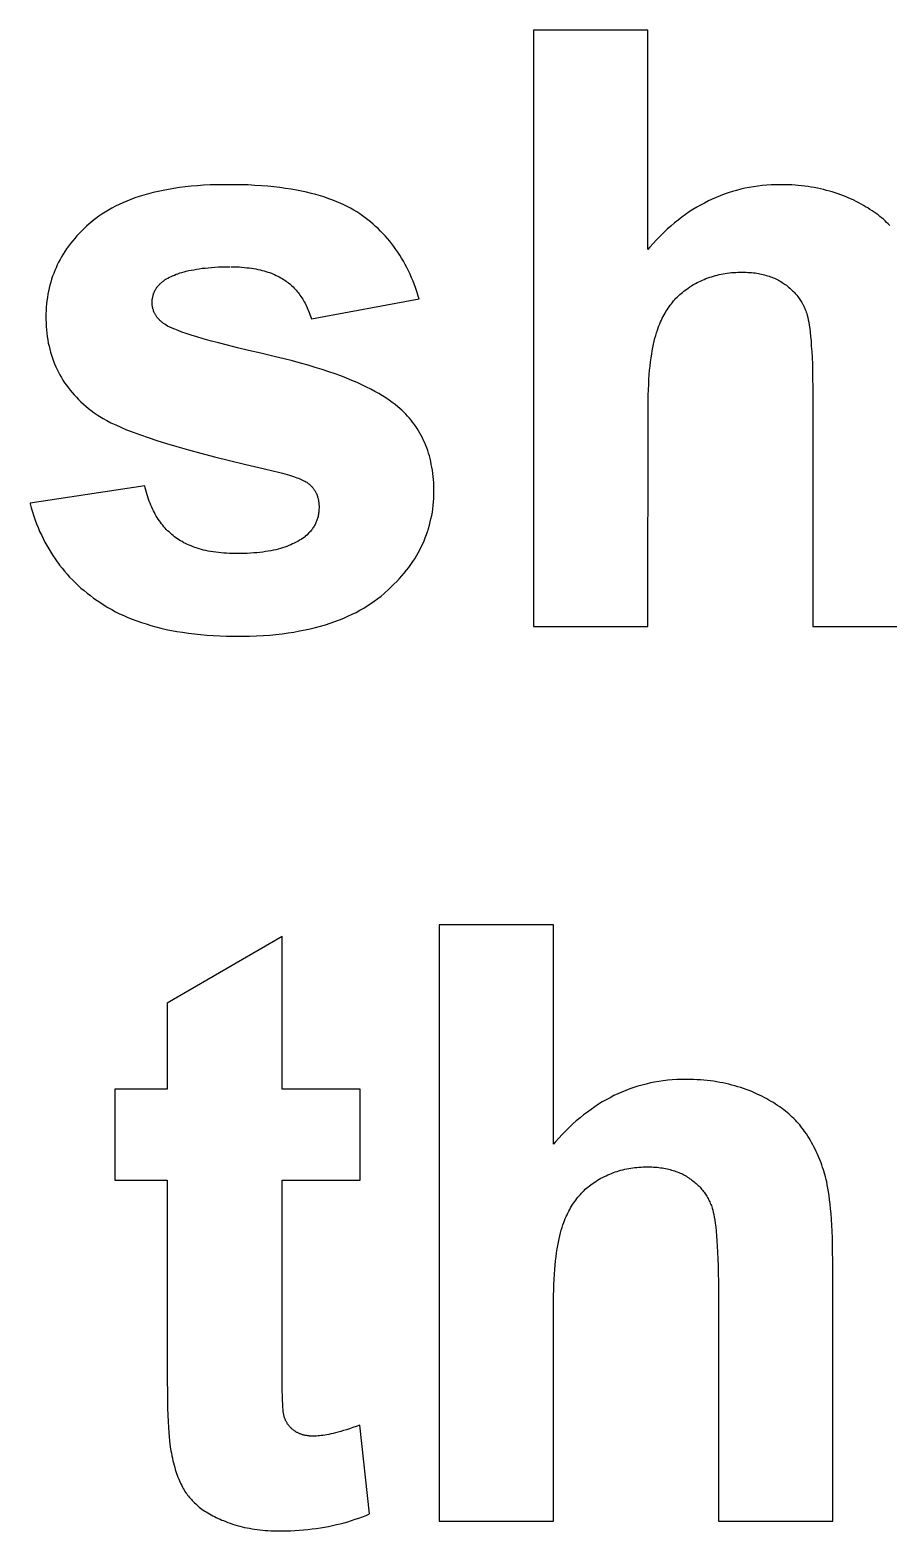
# Model space of a CAD drawing. Header units: millimetres. Extents: x 0 to 841, y 0 to 594.
# Drawn here: x 176.27 to 182.02, y 324.76 to 334.83 of the extents above; entities that cross this region are included whole.
import ezdxf

# ---------------------------------------------------------------- set-up
doc = ezdxf.new("R2010")
doc.units = ezdxf.units.MM
doc.header["$LTSCALE"] = 46.255
doc.layers.add('5_CURVES', color=7, linetype='CONTINUOUS')

msp = doc.modelspace()

# ---------------------------------------------------------------- linework, layer by layer
at = {"layer": '5_CURVES', "color": 7, "linetype": 'CONTINUOUS'}
for p, q in [((179.642, 334.83), (179.642, 330.83)), ((180.408, 334.83), (179.642, 334.83)), ((180.408, 333.359), (180.408, 334.83)), ((178.152, 332.893), (178.875, 333.027)), ((181.514, 332.379), (181.514, 330.83)), ((177.036, 331.774), (176.267, 331.657)), ((179.642, 330.83), (180.408, 330.83)), ((181.514, 330.83), (182.28, 330.83)), ((177.956, 328.751), (177.186, 328.304)), ((177.956, 327.728), (177.956, 328.751)), ((179.009, 328.83), (179.009, 324.83)), ((179.775, 328.83), (179.009, 328.83)), ((179.775, 327.359), (179.775, 328.83)), ((177.186, 328.304), (177.186, 327.728)), ((176.834, 327.728), (176.834, 327.117)), ((177.186, 327.728), (176.834, 327.728)), ((178.479, 327.728), (177.956, 327.728)), ((178.479, 327.117), (178.479, 327.728)), ((176.834, 327.117), (177.186, 327.117)), ((177.186, 327.117), (177.186, 325.767)), ((177.956, 325.949), (177.956, 327.117)), ((177.956, 327.117), (178.479, 327.117)), ((181.647, 324.83), (181.647, 326.58)), ((180.881, 326.379), (180.881, 324.83)), ((177.956, 325.818), (177.956, 325.949)), ((177.957, 325.749), (177.956, 325.818)), ((178.542, 324.879), (178.477, 325.474)), ((179.009, 324.83), (179.775, 324.83)), ((180.881, 324.83), (181.647, 324.83))]:
    msp.add_line(p, q, dxfattribs=at)
for points in [[(177.593, 333.793), (177.565, 333.793), (177.518, 333.792), (177.474, 333.791), (177.43, 333.789), (177.388, 333.786), (177.347, 333.782), (177.307, 333.778), (177.268, 333.773), (177.231, 333.767), (177.194, 333.761), (177.159, 333.755), (177.125, 333.748), (177.092, 333.74), (177.06, 333.732), (177.029, 333.723), (176.999, 333.714), (176.97, 333.704), (176.942, 333.694), (176.915, 333.683), (176.888, 333.672), (176.863, 333.66), (176.839, 333.648), (176.815, 333.636), (176.792, 333.623), (176.77, 333.609), (176.748, 333.596), (176.728, 333.582), (176.708, 333.567), (176.689, 333.552), (176.671, 333.537)], [(178.476, 333.598), (178.456, 333.611), (178.436, 333.623), (178.415, 333.635), (178.393, 333.647), (178.37, 333.658), (178.346, 333.669), (178.322, 333.679), (178.296, 333.69), (178.269, 333.699), (178.242, 333.709), (178.213, 333.718), (178.183, 333.726), (178.152, 333.734), (178.12, 333.742), (178.087, 333.749), (178.052, 333.756), (178.016, 333.762), (177.979, 333.768), (177.941, 333.773), (177.901, 333.778), (177.86, 333.782), (177.818, 333.785), (177.774, 333.788), (177.728, 333.791), (177.681, 333.792), (177.633, 333.793), (177.593, 333.793)], [(181.295, 333.793), (181.264, 333.793), (181.234, 333.792), (181.204, 333.79), (181.174, 333.787), (181.144, 333.784), (181.115, 333.779), (181.086, 333.774), (181.058, 333.769), (181.03, 333.762), (181.002, 333.755), (180.974, 333.747), (180.946, 333.738), (180.933, 333.734), (180.919, 333.729), (180.892, 333.719), (180.866, 333.708), (180.839, 333.696), (180.813, 333.684), (180.787, 333.67), (180.761, 333.656), (180.735, 333.642), (180.71, 333.626), (180.685, 333.61), (180.66, 333.592), (180.635, 333.574), (180.61, 333.556), (180.586, 333.536), (180.561, 333.515), (180.537, 333.494), (180.513, 333.471), (180.49, 333.448), (180.466, 333.424), (180.443, 333.398), (180.419, 333.372), (180.408, 333.359)], [(181.773, 333.695), (181.755, 333.703), (181.737, 333.711), (181.719, 333.718), (181.7, 333.725), (181.682, 333.732), (181.663, 333.738), (181.643, 333.744), (181.624, 333.75), (181.604, 333.755), (181.584, 333.76), (181.564, 333.765), (181.544, 333.769), (181.523, 333.773), (181.502, 333.777), (181.481, 333.78), (181.46, 333.783), (181.438, 333.786), (181.416, 333.788), (181.394, 333.79), (181.372, 333.791), (181.349, 333.792), (181.326, 333.793), (181.303, 333.793), (181.295, 333.793)], [(182.029, 333.52), (182.019, 333.53), (182.008, 333.54), (181.997, 333.55), (181.986, 333.561), (181.974, 333.57), (181.962, 333.58), (181.95, 333.59), (181.937, 333.6), (181.924, 333.609), (181.91, 333.618), (181.896, 333.627), (181.882, 333.637), (181.867, 333.645), (181.852, 333.654), (181.837, 333.663), (181.821, 333.671), (181.804, 333.68), (181.788, 333.688), (181.773, 333.695)], [(178.875, 333.027), (178.869, 333.045), (178.861, 333.071), (178.852, 333.096), (178.843, 333.121), (178.834, 333.145), (178.824, 333.169), (178.814, 333.192), (178.803, 333.215), (178.792, 333.237), (178.781, 333.258), (178.769, 333.279), (178.757, 333.3), (178.745, 333.32), (178.732, 333.34), (178.719, 333.359), (178.705, 333.378), (178.691, 333.396), (178.677, 333.414), (178.662, 333.432), (178.647, 333.449), (178.632, 333.466), (178.616, 333.482), (178.6, 333.498), (178.583, 333.513), (178.566, 333.528), (178.549, 333.543), (178.531, 333.557), (178.513, 333.571), (178.495, 333.585), (178.476, 333.598)], [(176.671, 333.537), (176.664, 333.531), (176.646, 333.515), (176.629, 333.499), (176.612, 333.482), (176.596, 333.466), (176.58, 333.449), (176.566, 333.432), (176.551, 333.415), (176.538, 333.398), (176.525, 333.381), (176.512, 333.363), (176.5, 333.345), (176.489, 333.328), (176.478, 333.31), (176.468, 333.292), (176.458, 333.273), (176.449, 333.255), (176.441, 333.236), (176.433, 333.217), (176.425, 333.198), (176.418, 333.179), (176.411, 333.159), (176.405, 333.139), (176.4, 333.119), (176.395, 333.099), (176.39, 333.079), (176.386, 333.058), (176.383, 333.037), (176.38, 333.015), (176.377, 332.994), (176.375, 332.972), (176.374, 332.949), (176.373, 332.927), (176.373, 332.904)], [(177.173, 333.156), (177.182, 333.162), (177.191, 333.167), (177.201, 333.172), (177.212, 333.177), (177.222, 333.182), (177.234, 333.187), (177.246, 333.192), (177.258, 333.196), (177.271, 333.201), (177.285, 333.205), (177.299, 333.209), (177.314, 333.213), (177.33, 333.217), (177.347, 333.22), (177.364, 333.223), (177.382, 333.226), (177.4, 333.229), (177.42, 333.232), (177.44, 333.234), (177.461, 333.236), (177.483, 333.238), (177.505, 333.239), (177.529, 333.241), (177.553, 333.241), (177.578, 333.242), (177.604, 333.242), (177.606, 333.242)], [(177.612, 333.242), (177.631, 333.242), (177.65, 333.241), (177.668, 333.241), (177.685, 333.239), (177.702, 333.238), (177.719, 333.236), (177.735, 333.235), (177.75, 333.232), (177.765, 333.23), (177.78, 333.228), (177.794, 333.225), (177.808, 333.222), (177.822, 333.218), (177.835, 333.215), (177.848, 333.211), (177.86, 333.207), (177.872, 333.203), (177.884, 333.199), (177.895, 333.195), (177.906, 333.19), (177.917, 333.185), (177.927, 333.18), (177.937, 333.175), (177.947, 333.169), (177.957, 333.164), (177.966, 333.158), (177.975, 333.152)], [(180.698, 333.113), (180.703, 333.117), (180.714, 333.123), (180.726, 333.13), (180.737, 333.136), (180.749, 333.142), (180.761, 333.147), (180.773, 333.153), (180.785, 333.158), (180.797, 333.163), (180.81, 333.168), (180.822, 333.172), (180.835, 333.176), (180.847, 333.18), (180.86, 333.184), (180.873, 333.187), (180.886, 333.19), (180.899, 333.193), (180.913, 333.195), (180.926, 333.198), (180.94, 333.2), (180.954, 333.202), (180.967, 333.203), (180.981, 333.204), (180.996, 333.205), (181.01, 333.206), (181.024, 333.207), (181.039, 333.207)], [(181.039, 333.207), (181.042, 333.207), (181.055, 333.206), (181.067, 333.206), (181.079, 333.205), (181.091, 333.205), (181.103, 333.204), (181.115, 333.202), (181.126, 333.201), (181.137, 333.199), (181.148, 333.197), (181.159, 333.195), (181.17, 333.193), (181.18, 333.191), (181.19, 333.188), (181.2, 333.185), (181.21, 333.182), (181.22, 333.179), (181.229, 333.176), (181.238, 333.172), (181.247, 333.169), (181.256, 333.165), (181.265, 333.161), (181.274, 333.157), (181.282, 333.152), (181.29, 333.148), (181.299, 333.143), (181.307, 333.138), (181.314, 333.133)], [(177.085, 333.002), (177.085, 333.002), (177.085, 333.008), (177.085, 333.013), (177.086, 333.019), (177.086, 333.024), (177.087, 333.029), (177.088, 333.034), (177.089, 333.039), (177.09, 333.044), (177.091, 333.048), (177.092, 333.053), (177.093, 333.058), (177.095, 333.062), (177.097, 333.067), (177.098, 333.071), (177.1, 333.076), (177.102, 333.08), (177.104, 333.084), (177.107, 333.088), (177.109, 333.092), (177.112, 333.097), (177.114, 333.101), (177.117, 333.105), (177.12, 333.109), (177.123, 333.112), (177.127, 333.116), (177.13, 333.12), (177.134, 333.124), (177.137, 333.128), (177.141, 333.131), (177.145, 333.135), (177.15, 333.139), (177.154, 333.142), (177.159, 333.146), (177.163, 333.149), (177.168, 333.153), (177.173, 333.156)], [(177.975, 333.152), (177.983, 333.146), (177.991, 333.14), (177.999, 333.134), (178.007, 333.127), (178.015, 333.121), (178.022, 333.114), (178.03, 333.107), (178.037, 333.1), (178.044, 333.092), (178.051, 333.085), (178.057, 333.077), (178.064, 333.069), (178.07, 333.061), (178.076, 333.053), (178.082, 333.044), (178.088, 333.035), (178.094, 333.026), (178.099, 333.017), (178.105, 333.008), (178.11, 332.998), (178.115, 332.988), (178.12, 332.978), (178.125, 332.967), (178.129, 332.957), (178.134, 332.946), (178.138, 332.935), (178.142, 332.923), (178.146, 332.911), (178.15, 332.899), (178.152, 332.893)], [(180.477, 332.833), (180.477, 332.834), (180.482, 332.847), (180.488, 332.86), (180.493, 332.873), (180.499, 332.885), (180.504, 332.897), (180.51, 332.909), (180.517, 332.921), (180.523, 332.932), (180.529, 332.943), (180.536, 332.954), (180.543, 332.964), (180.55, 332.974), (180.557, 332.984), (180.565, 332.994), (180.572, 333.003), (180.58, 333.013), (180.588, 333.022), (180.596, 333.031), (180.604, 333.039), (180.608, 333.043), (180.613, 333.048), (180.621, 333.056), (180.63, 333.064), (180.639, 333.071), (180.649, 333.079), (180.658, 333.086), (180.668, 333.093), (180.678, 333.1), (180.688, 333.107), (180.698, 333.113)], [(181.314, 333.133), (181.32, 333.129), (181.328, 333.123), (181.336, 333.118), (181.343, 333.112), (181.351, 333.106), (181.358, 333.1), (181.364, 333.094), (181.371, 333.088), (181.377, 333.082), (181.384, 333.076), (181.39, 333.07), (181.395, 333.064), (181.401, 333.057), (181.407, 333.051), (181.412, 333.044), (181.417, 333.037), (181.422, 333.03), (181.427, 333.023), (181.431, 333.016), (181.436, 333.009), (181.44, 333.002), (181.444, 332.994), (181.446, 332.991), (181.448, 332.987), (181.452, 332.979), (181.456, 332.971), (181.459, 332.963), (181.462, 332.955), (181.466, 332.947), (181.469, 332.939)], [(177.161, 332.862), (177.158, 332.865), (177.154, 332.868), (177.149, 332.872), (177.145, 332.876), (177.141, 332.879), (177.137, 332.883), (177.134, 332.887), (177.13, 332.89), (177.127, 332.894), (177.123, 332.898), (177.12, 332.901), (177.117, 332.905), (177.115, 332.909), (177.112, 332.913), (177.109, 332.917), (177.107, 332.921), (177.105, 332.924), (177.103, 332.928), (177.101, 332.932), (177.099, 332.936), (177.097, 332.94), (177.096, 332.943), (177.095, 332.945), (177.094, 332.949), (177.093, 332.953), (177.091, 332.957), (177.09, 332.961), (177.089, 332.966), (177.088, 332.97), (177.087, 332.974), (177.087, 332.979), (177.086, 332.983), (177.086, 332.988), (177.085, 332.993), (177.085, 332.997), (177.085, 333.002)], [(176.373, 332.904), (176.373, 332.89), (176.374, 332.866), (176.375, 332.843), (176.377, 332.82), (176.379, 332.797), (176.382, 332.775), (176.385, 332.753), (176.389, 332.731), (176.394, 332.71), (176.399, 332.69), (176.404, 332.669), (176.41, 332.649), (176.417, 332.629), (176.424, 332.61), (176.431, 332.591), (176.439, 332.572), (176.448, 332.554), (176.457, 332.535), (176.462, 332.526), (176.466, 332.517), (176.477, 332.5), (176.487, 332.482), (176.498, 332.465), (176.51, 332.448), (176.522, 332.432), (176.535, 332.415), (176.549, 332.399), (176.563, 332.383), (176.577, 332.367), (176.592, 332.352), (176.608, 332.337), (176.624, 332.322), (176.641, 332.307), (176.659, 332.292), (176.677, 332.278), (176.696, 332.264), (176.716, 332.25)], [(181.469, 332.939), (181.472, 332.929), (181.475, 332.917), (181.479, 332.903), (181.482, 332.887), (181.486, 332.87), (181.489, 332.85), (181.492, 332.828), (181.495, 332.803), (181.498, 332.775), (181.501, 332.745), (181.503, 332.711), (181.506, 332.674), (181.508, 332.634), (181.51, 332.59), (181.511, 332.543), (181.512, 332.492), (181.513, 332.437), (181.514, 332.379)], [(177.814, 332.662), (177.731, 332.681), (177.657, 332.699), (177.59, 332.716), (177.529, 332.732), (177.475, 332.746), (177.427, 332.76), (177.385, 332.772), (177.347, 332.784), (177.314, 332.795), (177.285, 332.805), (177.26, 332.814), (177.238, 332.823), (177.219, 332.831), (177.203, 332.838), (177.189, 332.845), (177.178, 332.851), (177.169, 332.857), (177.161, 332.862)], [(180.408, 330.83), (180.409, 332.302), (180.409, 332.343), (180.41, 332.381), (180.411, 332.418), (180.413, 332.452), (180.415, 332.486), (180.417, 332.518), (180.419, 332.548), (180.422, 332.577), (180.426, 332.604), (180.429, 332.631), (180.433, 332.656), (180.437, 332.679), (180.441, 332.702), (180.446, 332.724), (180.45, 332.744), (180.455, 332.764), (180.46, 332.782), (180.466, 332.8), (180.471, 332.817), (180.477, 332.833)], [(178.731, 332.304), (178.713, 332.319), (178.694, 332.333), (178.674, 332.348), (178.652, 332.363), (178.629, 332.377), (178.604, 332.392), (178.578, 332.407), (178.551, 332.422), (178.522, 332.436), (178.491, 332.451), (178.459, 332.466), (178.424, 332.48), (178.388, 332.495), (178.35, 332.51), (178.311, 332.524), (178.269, 332.539), (178.225, 332.554), (178.178, 332.568), (178.13, 332.582), (178.079, 332.597), (178.026, 332.611), (177.97, 332.625), (177.912, 332.639), (177.814, 332.662)], [(178.973, 331.736), (178.973, 331.748), (178.973, 331.771), (178.972, 331.793), (178.97, 331.815), (178.968, 331.836), (178.966, 331.857), (178.963, 331.878), (178.96, 331.898), (178.956, 331.917), (178.952, 331.937), (178.948, 331.956), (178.943, 331.974), (178.937, 331.992), (178.932, 332.01), (178.925, 332.028), (178.919, 332.045), (178.912, 332.062), (178.904, 332.078), (178.897, 332.095), (178.889, 332.111), (178.88, 332.126), (178.871, 332.142), (178.862, 332.157), (178.852, 332.172), (178.847, 332.179), (178.842, 332.186), (178.831, 332.2), (178.82, 332.214), (178.809, 332.228), (178.797, 332.241), (178.785, 332.254), (178.772, 332.267), (178.759, 332.28), (178.745, 332.292), (178.731, 332.304)], [(176.716, 332.25), (176.735, 332.238), (176.757, 332.225), (176.781, 332.211), (176.809, 332.197), (176.841, 332.182), (176.875, 332.166), (176.914, 332.15), (176.958, 332.133), (177.006, 332.116), (177.058, 332.097), (177.117, 332.078), (177.181, 332.058), (177.251, 332.037), (177.328, 332.015), (177.412, 331.992), (177.504, 331.968), (177.603, 331.943), (177.712, 331.916), (177.83, 331.889)], [(177.83, 331.889), (177.903, 331.872), (177.923, 331.868), (177.941, 331.863), (177.959, 331.858), (177.975, 331.854), (177.991, 331.849), (178.005, 331.845), (178.019, 331.841), (178.032, 331.836), (178.044, 331.832), (178.055, 331.828), (178.066, 331.824), (178.075, 331.82), (178.084, 331.816), (178.093, 331.812), (178.101, 331.808), (178.108, 331.804), (178.114, 331.8), (178.121, 331.797), (178.126, 331.793), (178.131, 331.789), (178.136, 331.786), (178.14, 331.782), (178.144, 331.779), (178.148, 331.776)], [(177.235, 331.432), (177.225, 331.44), (177.216, 331.448), (177.207, 331.456), (177.198, 331.464), (177.189, 331.472), (177.18, 331.481), (177.172, 331.49), (177.164, 331.499), (177.156, 331.509), (177.148, 331.519), (177.141, 331.529), (177.134, 331.539), (177.126, 331.549), (177.119, 331.56), (177.113, 331.571), (177.106, 331.583), (177.1, 331.594), (177.094, 331.606), (177.088, 331.619), (177.082, 331.631), (177.076, 331.644), (177.071, 331.658), (177.066, 331.671), (177.061, 331.685), (177.056, 331.699), (177.051, 331.714), (177.047, 331.729), (177.043, 331.745), (177.039, 331.76), (177.036, 331.774)], [(178.148, 331.776), (178.151, 331.772), (178.155, 331.769), (178.158, 331.765), (178.161, 331.761), (178.164, 331.758), (178.167, 331.754), (178.169, 331.75), (178.172, 331.746), (178.175, 331.742), (178.177, 331.738), (178.179, 331.734), (178.182, 331.729), (178.184, 331.725), (178.186, 331.721), (178.188, 331.716), (178.19, 331.712), (178.191, 331.707), (178.193, 331.703), (178.194, 331.698), (178.196, 331.693), (178.197, 331.689), (178.198, 331.684), (178.199, 331.679), (178.2, 331.674), (178.201, 331.669), (178.202, 331.663), (178.203, 331.658), (178.203, 331.653), (178.203, 331.647), (178.204, 331.642), (178.204, 331.636), (178.204, 331.632)], [(178.64, 331.052), (178.647, 331.058), (178.668, 331.077), (178.687, 331.095), (178.706, 331.113), (178.725, 331.132), (178.742, 331.151), (178.759, 331.169), (178.775, 331.188), (178.79, 331.207), (178.805, 331.226), (178.819, 331.246), (178.832, 331.265), (178.845, 331.284), (178.857, 331.304), (178.868, 331.324), (178.879, 331.344), (178.889, 331.364), (178.899, 331.384), (178.908, 331.404), (178.916, 331.425), (178.924, 331.446), (178.931, 331.467), (178.935, 331.477), (178.938, 331.488), (178.944, 331.509), (178.949, 331.531), (178.954, 331.552), (178.959, 331.574), (178.963, 331.597), (178.966, 331.619), (178.969, 331.642), (178.971, 331.665), (178.972, 331.688), (178.973, 331.712), (178.973, 331.736)], [(176.267, 331.657), (176.268, 331.653), (176.275, 331.625), (176.283, 331.598), (176.292, 331.571), (176.301, 331.544), (176.311, 331.519), (176.321, 331.493), (176.331, 331.468), (176.343, 331.444), (176.354, 331.42), (176.366, 331.396), (176.379, 331.373), (176.392, 331.35), (176.405, 331.328), (176.42, 331.306), (176.434, 331.284), (176.449, 331.263), (176.457, 331.252), (176.465, 331.242), (176.481, 331.221), (176.498, 331.201), (176.515, 331.182), (176.532, 331.162), (176.551, 331.143), (176.569, 331.125), (176.589, 331.106), (176.608, 331.088), (176.629, 331.071), (176.65, 331.053), (176.671, 331.037), (176.693, 331.02), (176.716, 331.004)], [(178.204, 331.632), (178.204, 331.625), (178.203, 331.617), (178.203, 331.61), (178.202, 331.603), (178.202, 331.596), (178.201, 331.589), (178.2, 331.582), (178.198, 331.575), (178.197, 331.568), (178.195, 331.562), (178.193, 331.555), (178.191, 331.549), (178.189, 331.543), (178.187, 331.537), (178.185, 331.531), (178.183, 331.528), (178.182, 331.525), (178.179, 331.519), (178.177, 331.513), (178.173, 331.507), (178.17, 331.502), (178.167, 331.496), (178.163, 331.491), (178.16, 331.486), (178.156, 331.48), (178.152, 331.475), (178.148, 331.47), (178.143, 331.465), (178.139, 331.46), (178.134, 331.455), (178.129, 331.45), (178.124, 331.446), (178.119, 331.441), (178.113, 331.437), (178.108, 331.432), (178.103, 331.428)], [(177.655, 331.319), (177.644, 331.319), (177.624, 331.319), (177.604, 331.32), (177.584, 331.321), (177.565, 331.322), (177.547, 331.324), (177.529, 331.326), (177.511, 331.328), (177.494, 331.33), (177.477, 331.333), (177.461, 331.336), (177.445, 331.34), (177.43, 331.343), (177.415, 331.347), (177.4, 331.351), (177.386, 331.355), (177.372, 331.36), (177.359, 331.365), (177.346, 331.37), (177.333, 331.375), (177.321, 331.381), (177.309, 331.386), (177.297, 331.392), (177.286, 331.399), (177.275, 331.405), (177.265, 331.411), (177.254, 331.418), (177.244, 331.425), (177.235, 331.432)], [(178.103, 331.428), (178.093, 331.421), (178.083, 331.414), (178.072, 331.408), (178.061, 331.401), (178.05, 331.395), (178.038, 331.389), (178.026, 331.384), (178.014, 331.378), (178.001, 331.373), (177.988, 331.367), (177.974, 331.363), (177.959, 331.358), (177.945, 331.353), (177.929, 331.349), (177.913, 331.345), (177.897, 331.341), (177.88, 331.338), (177.863, 331.335), (177.845, 331.332), (177.826, 331.329), (177.807, 331.327), (177.787, 331.324), (177.766, 331.323), (177.745, 331.321), (177.723, 331.32), (177.701, 331.319), (177.677, 331.319), (177.655, 331.319)], [(176.716, 331.004), (176.74, 330.988), (176.764, 330.973), (176.789, 330.958), (176.814, 330.943), (176.84, 330.929), (176.867, 330.916), (176.895, 330.903), (176.923, 330.891), (176.952, 330.879), (176.982, 330.868), (177.013, 330.857), (177.044, 330.847), (177.076, 330.837), (177.11, 330.828), (177.144, 330.819), (177.179, 330.811), (177.215, 330.804), (177.251, 330.797), (177.289, 330.791), (177.328, 330.785), (177.368, 330.78), (177.409, 330.776), (177.451, 330.772), (177.494, 330.769), (177.538, 330.767), (177.583, 330.766), (177.63, 330.765), (177.655, 330.765)], [(177.655, 330.765), (177.691, 330.765), (177.738, 330.766), (177.784, 330.768), (177.829, 330.77), (177.873, 330.773), (177.915, 330.777), (177.956, 330.782), (177.996, 330.787), (178.035, 330.793), (178.073, 330.8), (178.11, 330.807), (178.145, 330.815), (178.18, 330.824), (178.214, 330.833), (178.247, 330.842), (178.279, 330.853), (178.309, 330.863), (178.34, 330.875), (178.369, 330.887), (178.397, 330.899), (178.425, 330.912), (178.452, 330.925), (178.478, 330.939), (178.503, 330.954), (178.527, 330.969), (178.551, 330.984), (178.574, 331), (178.597, 331.017), (178.619, 331.034), (178.64, 331.052)], [(180.662, 327.793), (180.631, 327.793), (180.601, 327.792), (180.571, 327.79), (180.541, 327.787), (180.511, 327.784), (180.482, 327.779), (180.453, 327.774), (180.425, 327.769), (180.397, 327.762), (180.369, 327.755), (180.341, 327.747), (180.313, 327.738), (180.3, 327.734), (180.286, 327.729), (180.259, 327.719), (180.233, 327.708), (180.206, 327.696), (180.18, 327.684), (180.154, 327.67), (180.128, 327.656), (180.102, 327.642), (180.077, 327.626), (180.052, 327.61), (180.027, 327.592), (180.002, 327.574), (179.977, 327.556), (179.953, 327.536), (179.928, 327.515), (179.904, 327.494), (179.88, 327.471), (179.857, 327.448), (179.833, 327.424), (179.81, 327.398), (179.786, 327.372), (179.775, 327.359)], [(181.14, 327.695), (181.122, 327.703), (181.104, 327.711), (181.086, 327.718), (181.067, 327.725), (181.049, 327.732), (181.03, 327.738), (181.01, 327.744), (180.991, 327.75), (180.971, 327.755), (180.951, 327.76), (180.931, 327.765), (180.911, 327.769), (180.89, 327.773), (180.869, 327.777), (180.848, 327.78), (180.827, 327.783), (180.805, 327.786), (180.783, 327.788), (180.761, 327.79), (180.739, 327.791), (180.716, 327.792), (180.693, 327.793), (180.67, 327.793), (180.662, 327.793)], [(181.458, 327.444), (181.45, 327.455), (181.442, 327.466), (181.433, 327.477), (181.425, 327.488), (181.415, 327.499), (181.406, 327.509), (181.396, 327.52), (181.386, 327.53), (181.375, 327.54), (181.364, 327.55), (181.353, 327.561), (181.341, 327.57), (181.329, 327.58), (181.317, 327.59), (181.304, 327.6), (181.291, 327.609), (181.277, 327.618), (181.263, 327.627), (181.249, 327.637), (181.234, 327.645), (181.219, 327.654), (181.204, 327.663), (181.188, 327.671), (181.171, 327.68), (181.155, 327.688), (181.14, 327.695)], [(181.606, 327.106), (181.602, 327.122), (181.598, 327.139), (181.594, 327.155), (181.589, 327.171), (181.584, 327.187), (181.579, 327.203), (181.574, 327.219), (181.568, 327.234), (181.562, 327.25), (181.556, 327.265), (181.55, 327.28), (181.543, 327.295), (181.536, 327.31), (181.529, 327.325), (181.521, 327.34), (181.513, 327.355), (181.505, 327.369), (181.497, 327.384), (181.488, 327.398), (181.479, 327.413), (181.47, 327.427), (181.46, 327.441), (181.458, 327.444)], [(180.065, 327.113), (180.07, 327.117), (180.081, 327.123), (180.093, 327.13), (180.104, 327.136), (180.116, 327.142), (180.128, 327.147), (180.14, 327.153), (180.152, 327.158), (180.164, 327.163), (180.177, 327.168), (180.189, 327.172), (180.202, 327.176), (180.214, 327.18), (180.227, 327.184), (180.24, 327.187), (180.253, 327.19), (180.266, 327.193), (180.28, 327.195), (180.293, 327.198), (180.307, 327.2), (180.321, 327.202), (180.334, 327.203), (180.348, 327.204), (180.363, 327.205), (180.377, 327.206), (180.391, 327.207), (180.406, 327.207)], [(180.406, 327.207), (180.409, 327.207), (180.421, 327.206), (180.434, 327.206), (180.446, 327.205), (180.458, 327.205), (180.47, 327.204), (180.482, 327.202), (180.493, 327.201), (180.504, 327.199), (180.515, 327.197), (180.526, 327.195), (180.537, 327.193), (180.547, 327.191), (180.557, 327.188), (180.567, 327.185), (180.577, 327.182), (180.587, 327.179), (180.596, 327.176), (180.605, 327.172), (180.614, 327.169), (180.623, 327.165), (180.632, 327.161), (180.641, 327.157), (180.649, 327.152), (180.657, 327.148), (180.666, 327.143), (180.674, 327.138), (180.681, 327.133)], [(180.681, 327.133), (180.687, 327.129), (180.695, 327.123), (180.703, 327.118), (180.71, 327.112), (180.718, 327.106), (180.725, 327.1), (180.731, 327.094), (180.738, 327.088), (180.744, 327.082), (180.751, 327.076), (180.757, 327.07), (180.762, 327.064), (180.768, 327.057), (180.774, 327.051), (180.779, 327.044), (180.784, 327.037), (180.789, 327.03), (180.794, 327.023), (180.798, 327.016), (180.803, 327.009), (180.807, 327.002), (180.811, 326.994), (180.813, 326.991), (180.815, 326.987), (180.819, 326.979), (180.823, 326.971), (180.826, 326.963), (180.829, 326.955), (180.833, 326.947), (180.836, 326.939)], [(179.844, 326.833), (179.844, 326.834), (179.849, 326.847), (179.854, 326.86), (179.86, 326.873), (179.866, 326.885), (179.871, 326.897), (179.877, 326.909), (179.884, 326.921), (179.89, 326.932), (179.896, 326.943), (179.903, 326.954), (179.91, 326.964), (179.917, 326.974), (179.924, 326.984), (179.932, 326.994), (179.939, 327.003), (179.947, 327.013), (179.955, 327.022), (179.963, 327.031), (179.971, 327.039), (179.975, 327.043), (179.98, 327.048), (179.988, 327.056), (179.997, 327.064), (180.006, 327.071), (180.016, 327.079), (180.025, 327.086), (180.035, 327.093), (180.045, 327.1), (180.055, 327.107), (180.065, 327.113)], [(181.647, 326.58), (181.646, 326.634), (181.645, 326.684), (181.644, 326.731), (181.642, 326.775), (181.64, 326.816), (181.638, 326.855), (181.635, 326.891), (181.632, 326.925), (181.629, 326.957), (181.626, 326.986), (181.622, 327.014), (181.618, 327.039), (181.614, 327.063), (181.61, 327.085), (181.606, 327.106)], [(180.836, 326.939), (180.839, 326.929), (180.842, 326.917), (180.846, 326.903), (180.849, 326.887), (180.852, 326.87), (180.856, 326.85), (180.859, 326.828), (180.862, 326.803), (180.865, 326.775), (180.868, 326.745), (180.87, 326.711), (180.873, 326.674), (180.875, 326.634), (180.877, 326.59), (180.878, 326.543), (180.879, 326.492), (180.88, 326.437), (180.881, 326.379)], [(179.775, 324.83), (179.776, 326.302), (179.776, 326.343), (179.777, 326.381), (179.778, 326.417), (179.78, 326.452), (179.782, 326.486), (179.784, 326.518), (179.786, 326.548), (179.789, 326.577), (179.793, 326.604), (179.796, 326.631), (179.8, 326.656), (179.804, 326.679), (179.808, 326.702), (179.813, 326.724), (179.817, 326.744), (179.822, 326.764), (179.827, 326.782), (179.833, 326.8), (179.838, 326.817), (179.844, 326.833)], [(177.186, 325.767), (177.187, 325.702), (177.188, 325.643), (177.189, 325.589), (177.191, 325.541), (177.193, 325.498), (177.195, 325.459), (177.197, 325.426), (177.199, 325.396), (177.202, 325.37), (177.204, 325.348), (177.206, 325.329), (177.209, 325.313)], [(177.969, 325.534), (177.968, 325.539), (177.967, 325.546), (177.965, 325.554), (177.964, 325.565), (177.963, 325.578), (177.962, 325.594), (177.96, 325.615), (177.959, 325.639), (177.958, 325.669), (177.957, 325.705), (177.957, 325.749)], [(178.037, 325.438), (178.033, 325.44), (178.03, 325.443), (178.027, 325.446), (178.023, 325.448), (178.02, 325.451), (178.017, 325.454), (178.016, 325.456), (178.014, 325.457), (178.011, 325.46), (178.008, 325.463), (178.006, 325.466), (178.003, 325.469), (178.001, 325.472), (177.998, 325.475), (177.996, 325.479), (177.993, 325.482), (177.991, 325.485), (177.989, 325.489), (177.987, 325.492), (177.985, 325.496), (177.983, 325.499), (177.981, 325.503), (177.979, 325.506), (177.978, 325.51), (177.976, 325.514), (177.975, 325.518), (177.973, 325.522), (177.972, 325.526), (177.97, 325.53), (177.969, 325.534), (177.969, 325.534)], [(178.168, 325.4), (178.167, 325.4), (178.161, 325.4), (178.155, 325.401), (178.149, 325.401), (178.143, 325.401), (178.137, 325.402), (178.132, 325.402), (178.127, 325.403), (178.121, 325.404), (178.116, 325.405), (178.111, 325.406), (178.107, 325.407), (178.102, 325.408), (178.097, 325.409), (178.093, 325.41), (178.088, 325.412), (178.084, 325.413), (178.079, 325.415), (178.075, 325.416), (178.071, 325.418), (178.067, 325.42), (178.063, 325.422), (178.059, 325.424), (178.055, 325.426), (178.051, 325.428), (178.048, 325.43), (178.044, 325.433), (178.04, 325.435), (178.037, 325.438)], [(178.477, 325.474), (178.453, 325.466), (178.43, 325.458), (178.408, 325.45), (178.387, 325.444), (178.367, 325.438), (178.349, 325.432), (178.331, 325.427), (178.314, 325.423), (178.298, 325.419), (178.283, 325.415), (178.269, 325.412), (178.255, 325.41), (178.242, 325.407), (178.23, 325.405), (178.218, 325.404), (178.207, 325.403), (178.197, 325.402), (178.187, 325.401), (178.177, 325.4), (178.168, 325.4)], [(177.209, 325.313), (177.211, 325.303), (177.214, 325.286), (177.217, 325.269), (177.221, 325.252), (177.224, 325.236), (177.228, 325.221), (177.232, 325.206), (177.236, 325.191), (177.24, 325.177), (177.244, 325.164), (177.249, 325.151), (177.253, 325.138), (177.258, 325.125), (177.263, 325.113), (177.268, 325.102), (177.273, 325.09), (177.278, 325.08), (177.283, 325.069), (177.289, 325.059), (177.294, 325.049), (177.3, 325.04), (177.305, 325.03), (177.311, 325.021), (177.317, 325.013)], [(177.317, 325.013), (177.323, 325.005), (177.329, 324.997), (177.335, 324.99), (177.341, 324.982), (177.348, 324.975), (177.354, 324.968), (177.362, 324.96), (177.369, 324.953), (177.377, 324.946), (177.384, 324.939), (177.393, 324.932), (177.401, 324.925), (177.41, 324.918), (177.419, 324.912), (177.428, 324.905), (177.438, 324.898), (177.448, 324.892), (177.458, 324.886), (177.469, 324.879), (177.48, 324.873), (177.491, 324.867), (177.503, 324.861), (177.515, 324.855), (177.527, 324.849), (177.54, 324.843), (177.553, 324.838), (177.563, 324.834)], [(177.563, 324.834), (177.578, 324.828), (177.593, 324.822), (177.608, 324.817), (177.624, 324.811), (177.64, 324.806), (177.655, 324.802), (177.672, 324.797), (177.688, 324.793), (177.704, 324.789), (177.721, 324.786), (177.738, 324.783), (177.755, 324.779), (177.772, 324.777), (177.79, 324.774), (177.807, 324.772), (177.825, 324.77), (177.843, 324.768), (177.861, 324.767), (177.88, 324.766), (177.898, 324.765), (177.917, 324.765), (177.936, 324.765)], [(177.936, 324.765), (177.951, 324.765), (177.982, 324.765), (178.012, 324.766), (178.042, 324.768), (178.071, 324.769), (178.1, 324.772), (178.129, 324.775), (178.157, 324.778), (178.185, 324.782), (178.213, 324.786), (178.24, 324.79), (178.267, 324.795), (178.294, 324.801), (178.32, 324.807), (178.346, 324.813), (178.371, 324.82), (178.397, 324.827), (178.422, 324.835), (178.446, 324.843), (178.471, 324.851), (178.495, 324.86), (178.519, 324.869), (178.542, 324.879)]]:
    msp.add_lwpolyline(points, dxfattribs=at)

doc.saveas('drawing.dxf')
